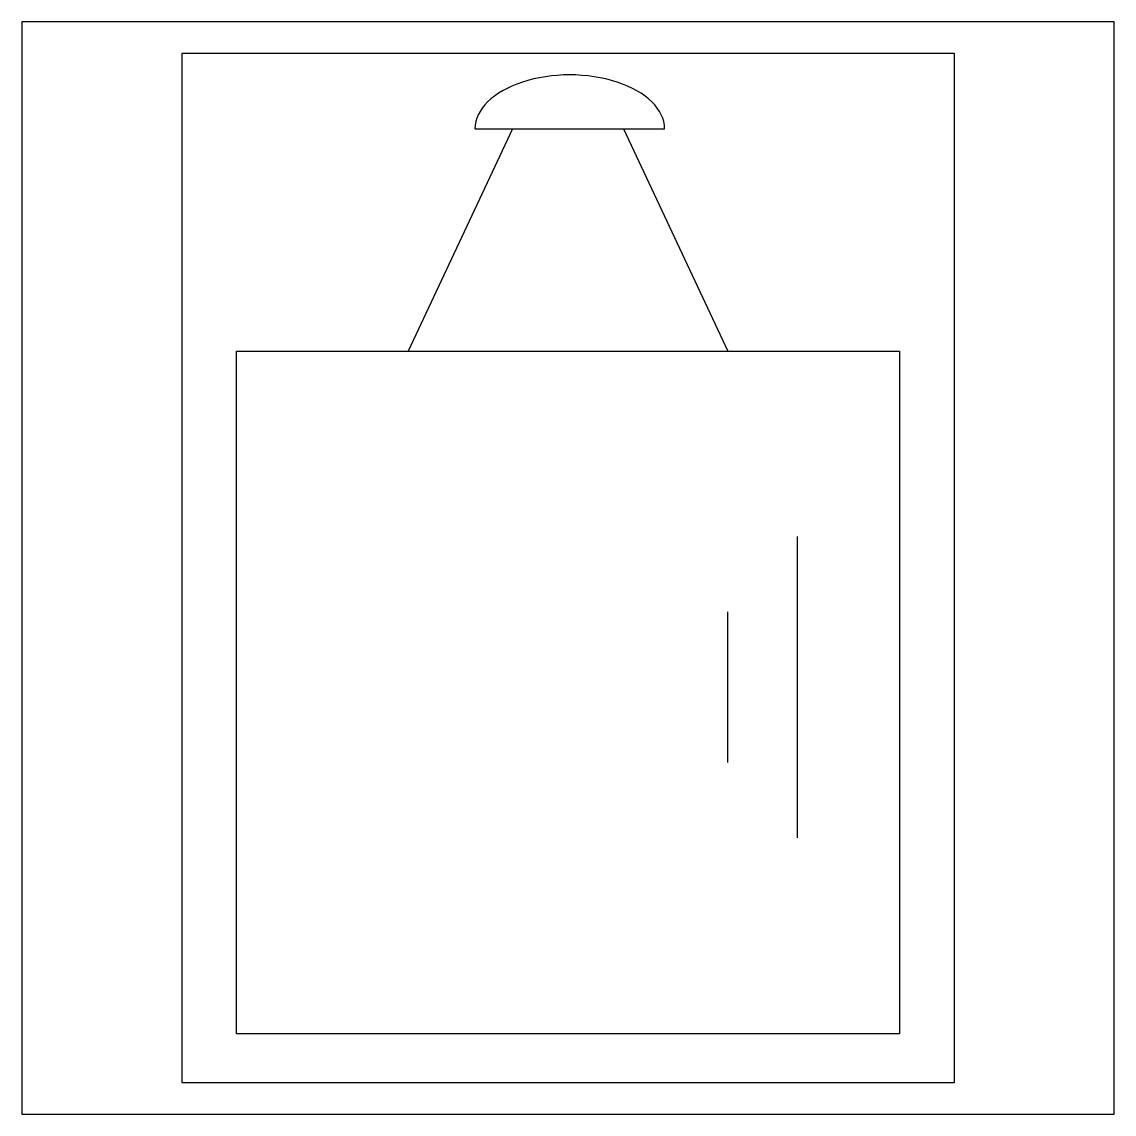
# Model space of a CAD drawing. Header units: millimetres. Extents: x 0 to 1000, y 0 to 1000.
import ezdxf

# ---------------------------------------------------------------- set-up
doc = ezdxf.new("R2010")
doc.units = ezdxf.units.MM
doc.layers.get('0').update_dxf_attribs({"color": 2})
for name, color, linetype in [('1', 1, 'Continuous'), ('2', 7, 'Continuous'), ('3', 7, 'Continuous')]:
    doc.layers.add(name, color=color, linetype=linetype)

msp = doc.modelspace()

# ---------------------------------------------------------------- linework, layer by layer
at = {"color": 2}
msp.add_lwpolyline([(0, 0), (1000, 0), (1000, 1000), (0, 1000)], close=True, dxfattribs=at)
at = {"layer": '1', "color": 1}
for p, q in [((146.4, 971), (146.4, 29)), ((853.7, 971), (146.4, 971)), ((853.7, 29), (853.7, 971)), ((146.4, 29), (853.7, 29))]:
    msp.add_line(p, q, dxfattribs=at)
at = {"layer": '2'}
msp.add_line((414.7, 902.1), (588.4, 902.1), dxfattribs=at)
msp.add_ellipse((501.6, 902.1), major_axis=(-86.8, 0), ratio=0.56845, start_param=3.14159, end_param=6.28319, dxfattribs=at)
at = {"layer": '3'}
for p, q in [((449.1, 902.1), (353.6, 698.5)), ((550.9, 902.1), (646.4, 698.5)), ((709.8, 528.7), (709.8, 253.1)), ((645.9, 459.8), (645.9, 322))]:
    msp.add_line(p, q, dxfattribs=at)
msp.add_lwpolyline([(196.6, 698.5), (803.4, 698.5), (803.4, 73.4), (196.6, 73.4)], close=True, dxfattribs=at)

doc.saveas('drawing.dxf')
